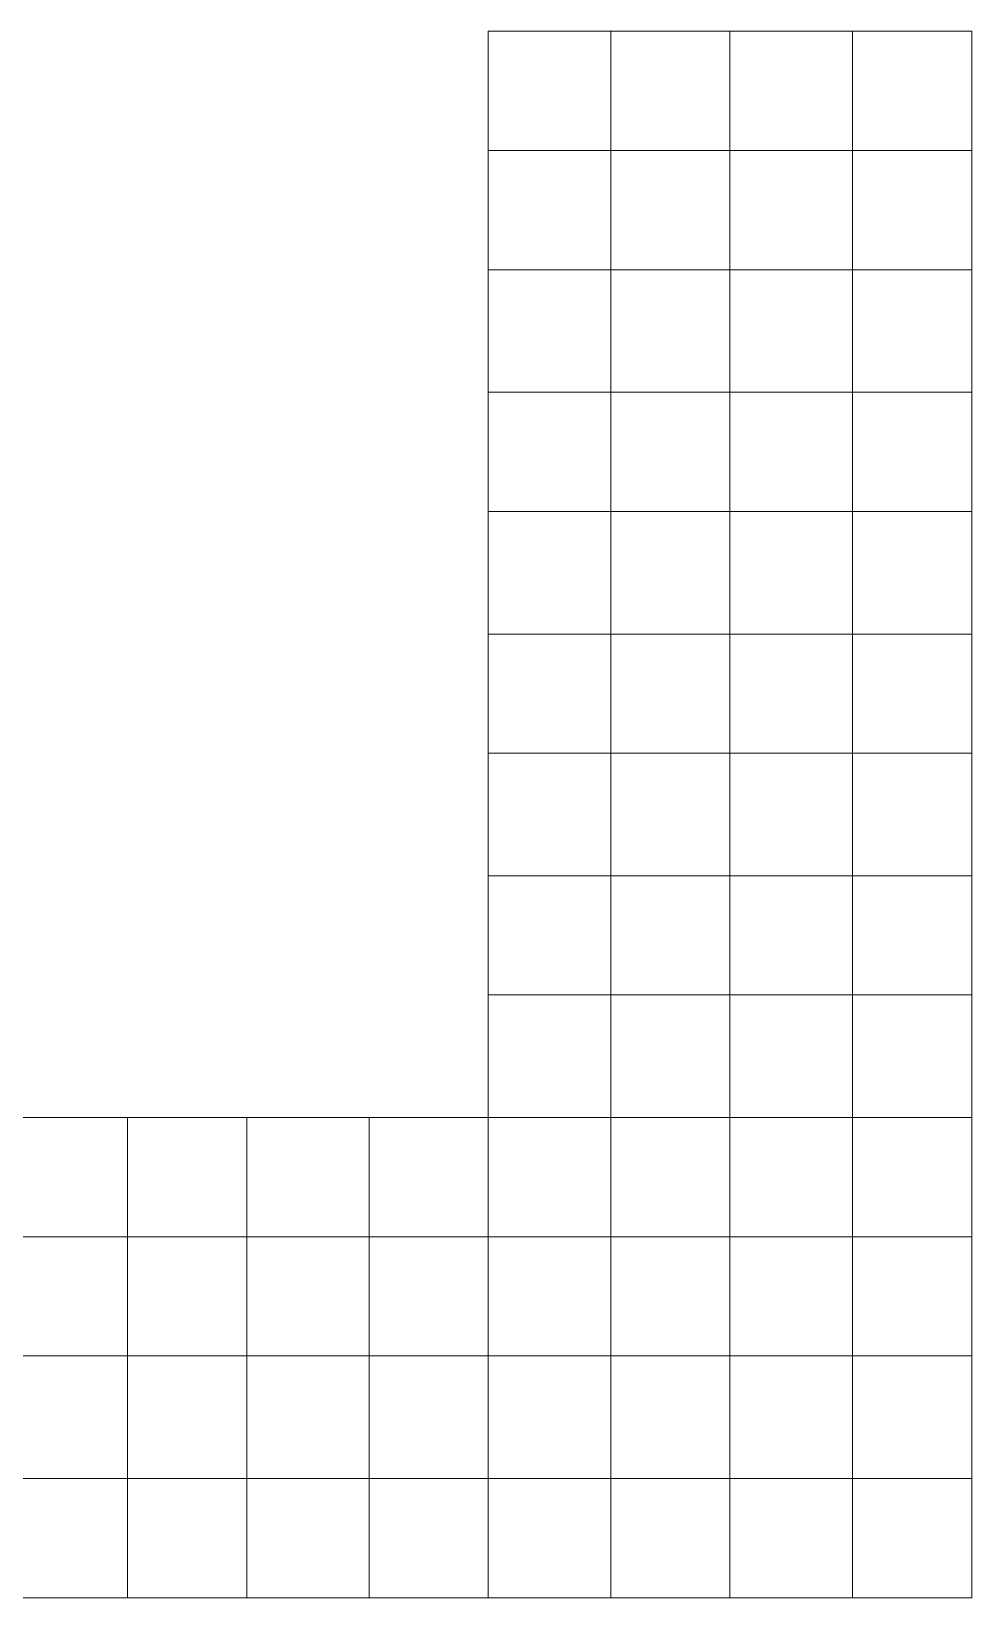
# Model space of a CAD drawing. Header units: millimetres. Extents: x -139 to 75, y -28 to 93.
# Drawn here: x -89.647 to -88.946, y 49.447 to 50.615 of the extents above; entities that cross this region are included whole.
import ezdxf

# ---------------------------------------------------------------- set-up
doc = ezdxf.new("R2010")
doc.units = ezdxf.units.MM
doc.header["$MEASUREMENT"] = 0
doc.layers.add('Layer 1', color=7, linetype='Continuous')

msp = doc.modelspace()

# ---------------------------------------------------------------- linework, layer by layer
at = {"layer": 'Layer 1', "color": 136, "lineweight": 0}
for points in [[(-89.3064, 50.5262), (-89.3064, 50.5262), (-89.3064, 50.6151), (-89.3064, 50.6151), (-89.3064, 50.6151), (-89.3064, 50.6151), (-89.215, 50.6151), (-89.215, 50.6151), (-89.215, 50.6151), (-89.215, 50.6151), (-89.215, 50.5262), (-89.215, 50.5262), (-89.215, 50.5262), (-89.215, 50.5262), (-89.3064, 50.5262), (-89.3064, 50.5262)], [(-89.215, 50.5262), (-89.215, 50.5262), (-89.215, 50.6151), (-89.215, 50.6151), (-89.215, 50.6151), (-89.215, 50.6151), (-89.1261, 50.6151), (-89.1261, 50.6151), (-89.1261, 50.6151), (-89.1261, 50.6151), (-89.1261, 50.5262), (-89.1261, 50.5262), (-89.1261, 50.5262), (-89.1261, 50.5262), (-89.215, 50.5262), (-89.215, 50.5262)], [(-89.1261, 50.5262), (-89.1261, 50.5262), (-89.1261, 50.6151), (-89.1261, 50.6151), (-89.1261, 50.6151), (-89.1261, 50.6151), (-89.0346, 50.6151), (-89.0346, 50.6151), (-89.0346, 50.6151), (-89.0346, 50.6151), (-89.0346, 50.5262), (-89.0346, 50.5262), (-89.0346, 50.5262), (-89.0346, 50.5262), (-89.1261, 50.5262), (-89.1261, 50.5262)], [(-89.0346, 50.5262), (-89.0346, 50.5262), (-89.0346, 50.6151), (-89.0346, 50.6151), (-89.0346, 50.6151), (-89.0346, 50.6151), (-88.9457, 50.6151), (-88.9457, 50.6151), (-88.9457, 50.6151), (-88.9457, 50.6151), (-88.9457, 50.5262), (-88.9457, 50.5262), (-88.9457, 50.5262), (-88.9457, 50.5262), (-89.0346, 50.5262), (-89.0346, 50.5262)], [(-89.3064, 50.4373), (-89.3064, 50.4373), (-89.3064, 50.5262), (-89.3064, 50.5262), (-89.3064, 50.5262), (-89.3064, 50.5262), (-89.215, 50.5262), (-89.215, 50.5262), (-89.215, 50.5262), (-89.215, 50.5262), (-89.215, 50.4373), (-89.215, 50.4373), (-89.215, 50.4373), (-89.215, 50.4373), (-89.3064, 50.4373), (-89.3064, 50.4373)], [(-89.215, 50.4373), (-89.215, 50.4373), (-89.215, 50.5262), (-89.215, 50.5262), (-89.215, 50.5262), (-89.215, 50.5262), (-89.1261, 50.5262), (-89.1261, 50.5262), (-89.1261, 50.5262), (-89.1261, 50.5262), (-89.1261, 50.4373), (-89.1261, 50.4373), (-89.1261, 50.4373), (-89.1261, 50.4373), (-89.215, 50.4373), (-89.215, 50.4373)], [(-89.1261, 50.4373), (-89.1261, 50.4373), (-89.1261, 50.5262), (-89.1261, 50.5262), (-89.1261, 50.5262), (-89.1261, 50.5262), (-89.0346, 50.5262), (-89.0346, 50.5262), (-89.0346, 50.5262), (-89.0346, 50.5262), (-89.0346, 50.4373), (-89.0346, 50.4373), (-89.0346, 50.4373), (-89.0346, 50.4373), (-89.1261, 50.4373), (-89.1261, 50.4373)], [(-89.0346, 50.4373), (-89.0346, 50.4373), (-89.0346, 50.5262), (-89.0346, 50.5262), (-89.0346, 50.5262), (-89.0346, 50.5262), (-88.9457, 50.5262), (-88.9457, 50.5262), (-88.9457, 50.5262), (-88.9457, 50.5262), (-88.9457, 50.4373), (-88.9457, 50.4373), (-88.9457, 50.4373), (-88.9457, 50.4373), (-89.0346, 50.4373), (-89.0346, 50.4373)], [(-89.3064, 50.3459), (-89.3064, 50.3459), (-89.3064, 50.4373), (-89.3064, 50.4373), (-89.3064, 50.4373), (-89.3064, 50.4373), (-89.215, 50.4373), (-89.215, 50.4373), (-89.215, 50.4373), (-89.215, 50.4373), (-89.215, 50.3459), (-89.215, 50.3459), (-89.215, 50.3459), (-89.215, 50.3459), (-89.3064, 50.3459), (-89.3064, 50.3459)], [(-89.215, 50.3459), (-89.215, 50.3459), (-89.215, 50.4373), (-89.215, 50.4373), (-89.215, 50.4373), (-89.215, 50.4373), (-89.1261, 50.4373), (-89.1261, 50.4373), (-89.1261, 50.4373), (-89.1261, 50.4373), (-89.1261, 50.3459), (-89.1261, 50.3459), (-89.1261, 50.3459), (-89.1261, 50.3459), (-89.215, 50.3459), (-89.215, 50.3459)], [(-89.1261, 50.3459), (-89.1261, 50.3459), (-89.1261, 50.4373), (-89.1261, 50.4373), (-89.1261, 50.4373), (-89.1261, 50.4373), (-89.0346, 50.4373), (-89.0346, 50.4373), (-89.0346, 50.4373), (-89.0346, 50.4373), (-89.0346, 50.3459), (-89.0346, 50.3459), (-89.0346, 50.3459), (-89.0346, 50.3459), (-89.1261, 50.3459), (-89.1261, 50.3459)], [(-89.0346, 50.3459), (-89.0346, 50.3459), (-89.0346, 50.4373), (-89.0346, 50.4373), (-89.0346, 50.4373), (-89.0346, 50.4373), (-88.9457, 50.4373), (-88.9457, 50.4373), (-88.9457, 50.4373), (-88.9457, 50.4373), (-88.9457, 50.3459), (-88.9457, 50.3459), (-88.9457, 50.3459), (-88.9457, 50.3459), (-89.0346, 50.3459), (-89.0346, 50.3459)], [(-89.3064, 50.257), (-89.3064, 50.257), (-89.3064, 50.3459), (-89.3064, 50.3459), (-89.3064, 50.3459), (-89.3064, 50.3459), (-89.215, 50.3459), (-89.215, 50.3459), (-89.215, 50.3459), (-89.215, 50.3459), (-89.215, 50.257), (-89.215, 50.257), (-89.215, 50.257), (-89.215, 50.257), (-89.3064, 50.257), (-89.3064, 50.257)], [(-89.215, 50.257), (-89.215, 50.257), (-89.215, 50.3459), (-89.215, 50.3459), (-89.215, 50.3459), (-89.215, 50.3459), (-89.1261, 50.3459), (-89.1261, 50.3459), (-89.1261, 50.3459), (-89.1261, 50.3459), (-89.1261, 50.257), (-89.1261, 50.257), (-89.1261, 50.257), (-89.1261, 50.257), (-89.215, 50.257), (-89.215, 50.257)], [(-89.1261, 50.257), (-89.1261, 50.257), (-89.1261, 50.3459), (-89.1261, 50.3459), (-89.1261, 50.3459), (-89.1261, 50.3459), (-89.0346, 50.3459), (-89.0346, 50.3459), (-89.0346, 50.3459), (-89.0346, 50.3459), (-89.0346, 50.257), (-89.0346, 50.257), (-89.0346, 50.257), (-89.0346, 50.257), (-89.1261, 50.257), (-89.1261, 50.257)], [(-89.0346, 50.257), (-89.0346, 50.257), (-89.0346, 50.3459), (-89.0346, 50.3459), (-89.0346, 50.3459), (-89.0346, 50.3459), (-88.9457, 50.3459), (-88.9457, 50.3459), (-88.9457, 50.3459), (-88.9457, 50.3459), (-88.9457, 50.257), (-88.9457, 50.257), (-88.9457, 50.257), (-88.9457, 50.257), (-89.0346, 50.257), (-89.0346, 50.257)], [(-89.3064, 50.1655), (-89.3064, 50.1655), (-89.3064, 50.257), (-89.3064, 50.257), (-89.3064, 50.257), (-89.3064, 50.257), (-89.215, 50.257), (-89.215, 50.257), (-89.215, 50.257), (-89.215, 50.257), (-89.215, 50.1655), (-89.215, 50.1655), (-89.215, 50.1655), (-89.215, 50.1655), (-89.3064, 50.1655), (-89.3064, 50.1655)], [(-89.215, 50.1655), (-89.215, 50.1655), (-89.215, 50.257), (-89.215, 50.257), (-89.215, 50.257), (-89.215, 50.257), (-89.1261, 50.257), (-89.1261, 50.257), (-89.1261, 50.257), (-89.1261, 50.257), (-89.1261, 50.1655), (-89.1261, 50.1655), (-89.1261, 50.1655), (-89.1261, 50.1655), (-89.215, 50.1655), (-89.215, 50.1655)], [(-89.1261, 50.1655), (-89.1261, 50.1655), (-89.1261, 50.257), (-89.1261, 50.257), (-89.1261, 50.257), (-89.1261, 50.257), (-89.0346, 50.257), (-89.0346, 50.257), (-89.0346, 50.257), (-89.0346, 50.257), (-89.0346, 50.1655), (-89.0346, 50.1655), (-89.0346, 50.1655), (-89.0346, 50.1655), (-89.1261, 50.1655), (-89.1261, 50.1655)], [(-89.0346, 50.1655), (-89.0346, 50.1655), (-89.0346, 50.257), (-89.0346, 50.257), (-89.0346, 50.257), (-89.0346, 50.257), (-88.9457, 50.257), (-88.9457, 50.257), (-88.9457, 50.257), (-88.9457, 50.257), (-88.9457, 50.1655), (-88.9457, 50.1655), (-88.9457, 50.1655), (-88.9457, 50.1655), (-89.0346, 50.1655), (-89.0346, 50.1655)], [(-89.3064, 50.0766), (-89.3064, 50.0766), (-89.3064, 50.1655), (-89.3064, 50.1655), (-89.3064, 50.1655), (-89.3064, 50.1655), (-89.215, 50.1655), (-89.215, 50.1655), (-89.215, 50.1655), (-89.215, 50.1655), (-89.215, 50.0766), (-89.215, 50.0766), (-89.215, 50.0766), (-89.215, 50.0766), (-89.3064, 50.0766), (-89.3064, 50.0766)], [(-89.215, 50.0766), (-89.215, 50.0766), (-89.215, 50.1655), (-89.215, 50.1655), (-89.215, 50.1655), (-89.215, 50.1655), (-89.1261, 50.1655), (-89.1261, 50.1655), (-89.1261, 50.1655), (-89.1261, 50.1655), (-89.1261, 50.0766), (-89.1261, 50.0766), (-89.1261, 50.0766), (-89.1261, 50.0766), (-89.215, 50.0766), (-89.215, 50.0766)], [(-89.1261, 50.0766), (-89.1261, 50.0766), (-89.1261, 50.1655), (-89.1261, 50.1655), (-89.1261, 50.1655), (-89.1261, 50.1655), (-89.0346, 50.1655), (-89.0346, 50.1655), (-89.0346, 50.1655), (-89.0346, 50.1655), (-89.0346, 50.0766), (-89.0346, 50.0766), (-89.0346, 50.0766), (-89.0346, 50.0766), (-89.1261, 50.0766), (-89.1261, 50.0766)], [(-89.0346, 50.0766), (-89.0346, 50.0766), (-89.0346, 50.1655), (-89.0346, 50.1655), (-89.0346, 50.1655), (-89.0346, 50.1655), (-88.9457, 50.1655), (-88.9457, 50.1655), (-88.9457, 50.1655), (-88.9457, 50.1655), (-88.9457, 50.0766), (-88.9457, 50.0766), (-88.9457, 50.0766), (-88.9457, 50.0766), (-89.0346, 50.0766), (-89.0346, 50.0766)], [(-89.3064, 49.9852), (-89.3064, 49.9852), (-89.3064, 50.0766), (-89.3064, 50.0766), (-89.3064, 50.0766), (-89.3064, 50.0766), (-89.215, 50.0766), (-89.215, 50.0766), (-89.215, 50.0766), (-89.215, 50.0766), (-89.215, 49.9852), (-89.215, 49.9852), (-89.215, 49.9852), (-89.215, 49.9852), (-89.3064, 49.9852), (-89.3064, 49.9852)], [(-89.215, 49.9852), (-89.215, 49.9852), (-89.215, 50.0766), (-89.215, 50.0766), (-89.215, 50.0766), (-89.215, 50.0766), (-89.1261, 50.0766), (-89.1261, 50.0766), (-89.1261, 50.0766), (-89.1261, 50.0766), (-89.1261, 49.9852), (-89.1261, 49.9852), (-89.1261, 49.9852), (-89.1261, 49.9852), (-89.215, 49.9852), (-89.215, 49.9852)], [(-89.1261, 49.9852), (-89.1261, 49.9852), (-89.1261, 50.0766), (-89.1261, 50.0766), (-89.1261, 50.0766), (-89.1261, 50.0766), (-89.0346, 50.0766), (-89.0346, 50.0766), (-89.0346, 50.0766), (-89.0346, 50.0766), (-89.0346, 49.9852), (-89.0346, 49.9852), (-89.0346, 49.9852), (-89.0346, 49.9852), (-89.1261, 49.9852), (-89.1261, 49.9852)], [(-89.0346, 49.9852), (-89.0346, 49.9852), (-89.0346, 50.0766), (-89.0346, 50.0766), (-89.0346, 50.0766), (-89.0346, 50.0766), (-88.9457, 50.0766), (-88.9457, 50.0766), (-88.9457, 50.0766), (-88.9457, 50.0766), (-88.9457, 49.9852), (-88.9457, 49.9852), (-88.9457, 49.9852), (-88.9457, 49.9852), (-89.0346, 49.9852), (-89.0346, 49.9852)], [(-89.3064, 49.8963), (-89.3064, 49.8963), (-89.3064, 49.9852), (-89.3064, 49.9852), (-89.3064, 49.9852), (-89.3064, 49.9852), (-89.215, 49.9852), (-89.215, 49.9852), (-89.215, 49.9852), (-89.215, 49.9852), (-89.215, 49.8963), (-89.215, 49.8963), (-89.215, 49.8963), (-89.215, 49.8963), (-89.3064, 49.8963), (-89.3064, 49.8963)], [(-89.215, 49.8963), (-89.215, 49.8963), (-89.215, 49.9852), (-89.215, 49.9852), (-89.215, 49.9852), (-89.215, 49.9852), (-89.1261, 49.9852), (-89.1261, 49.9852), (-89.1261, 49.9852), (-89.1261, 49.9852), (-89.1261, 49.8963), (-89.1261, 49.8963), (-89.1261, 49.8963), (-89.1261, 49.8963), (-89.215, 49.8963), (-89.215, 49.8963)], [(-89.1261, 49.8963), (-89.1261, 49.8963), (-89.1261, 49.9852), (-89.1261, 49.9852), (-89.1261, 49.9852), (-89.1261, 49.9852), (-89.0346, 49.9852), (-89.0346, 49.9852), (-89.0346, 49.9852), (-89.0346, 49.9852), (-89.0346, 49.8963), (-89.0346, 49.8963), (-89.0346, 49.8963), (-89.0346, 49.8963), (-89.1261, 49.8963), (-89.1261, 49.8963)], [(-89.0346, 49.8963), (-89.0346, 49.8963), (-89.0346, 49.9852), (-89.0346, 49.9852), (-89.0346, 49.9852), (-89.0346, 49.9852), (-88.9457, 49.9852), (-88.9457, 49.9852), (-88.9457, 49.9852), (-88.9457, 49.9852), (-88.9457, 49.8963), (-88.9457, 49.8963), (-88.9457, 49.8963), (-88.9457, 49.8963), (-89.0346, 49.8963), (-89.0346, 49.8963)], [(-89.3064, 49.8048), (-89.3064, 49.8048), (-89.3064, 49.8963), (-89.3064, 49.8963), (-89.3064, 49.8963), (-89.3064, 49.8963), (-89.215, 49.8963), (-89.215, 49.8963), (-89.215, 49.8963), (-89.215, 49.8963), (-89.215, 49.8048), (-89.215, 49.8048), (-89.215, 49.8048), (-89.215, 49.8048), (-89.3064, 49.8048), (-89.3064, 49.8048)], [(-89.215, 49.8048), (-89.215, 49.8048), (-89.215, 49.8963), (-89.215, 49.8963), (-89.215, 49.8963), (-89.215, 49.8963), (-89.1261, 49.8963), (-89.1261, 49.8963), (-89.1261, 49.8963), (-89.1261, 49.8963), (-89.1261, 49.8048), (-89.1261, 49.8048), (-89.1261, 49.8048), (-89.1261, 49.8048), (-89.215, 49.8048), (-89.215, 49.8048)], [(-89.1261, 49.8048), (-89.1261, 49.8048), (-89.1261, 49.8963), (-89.1261, 49.8963), (-89.1261, 49.8963), (-89.1261, 49.8963), (-89.0346, 49.8963), (-89.0346, 49.8963), (-89.0346, 49.8963), (-89.0346, 49.8963), (-89.0346, 49.8048), (-89.0346, 49.8048), (-89.0346, 49.8048), (-89.0346, 49.8048), (-89.1261, 49.8048), (-89.1261, 49.8048)], [(-89.0346, 49.8048), (-89.0346, 49.8048), (-89.0346, 49.8963), (-89.0346, 49.8963), (-89.0346, 49.8963), (-89.0346, 49.8963), (-88.9457, 49.8963), (-88.9457, 49.8963), (-88.9457, 49.8963), (-88.9457, 49.8963), (-88.9457, 49.8048), (-88.9457, 49.8048), (-88.9457, 49.8048), (-88.9457, 49.8048), (-89.0346, 49.8048), (-89.0346, 49.8048)], [(-89.6645, 49.7159), (-89.6645, 49.7159), (-89.6645, 49.8048), (-89.6645, 49.8048), (-89.6645, 49.8048), (-89.6645, 49.8048), (-89.5756, 49.8048), (-89.5756, 49.8048), (-89.5756, 49.8048), (-89.5756, 49.8048), (-89.5756, 49.7159), (-89.5756, 49.7159), (-89.5756, 49.7159), (-89.5756, 49.7159), (-89.6645, 49.7159), (-89.6645, 49.7159)], [(-89.5756, 49.7159), (-89.5756, 49.7159), (-89.5756, 49.8048), (-89.5756, 49.8048), (-89.5756, 49.8048), (-89.5756, 49.8048), (-89.4867, 49.8048), (-89.4867, 49.8048), (-89.4867, 49.8048), (-89.4867, 49.8048), (-89.4867, 49.7159), (-89.4867, 49.7159), (-89.4867, 49.7159), (-89.4867, 49.7159), (-89.5756, 49.7159), (-89.5756, 49.7159)], [(-89.4867, 49.7159), (-89.4867, 49.7159), (-89.4867, 49.8048), (-89.4867, 49.8048), (-89.4867, 49.8048), (-89.4867, 49.8048), (-89.3953, 49.8048), (-89.3953, 49.8048), (-89.3953, 49.8048), (-89.3953, 49.8048), (-89.3953, 49.7159), (-89.3953, 49.7159), (-89.3953, 49.7159), (-89.3953, 49.7159), (-89.4867, 49.7159), (-89.4867, 49.7159)], [(-89.3953, 49.7159), (-89.3953, 49.7159), (-89.3953, 49.8048), (-89.3953, 49.8048), (-89.3953, 49.8048), (-89.3953, 49.8048), (-89.3064, 49.8048), (-89.3064, 49.8048), (-89.3064, 49.8048), (-89.3064, 49.8048), (-89.3064, 49.7159), (-89.3064, 49.7159), (-89.3064, 49.7159), (-89.3064, 49.7159), (-89.3953, 49.7159), (-89.3953, 49.7159)], [(-89.3064, 49.7159), (-89.3064, 49.7159), (-89.3064, 49.8048), (-89.3064, 49.8048), (-89.3064, 49.8048), (-89.3064, 49.8048), (-89.215, 49.8048), (-89.215, 49.8048), (-89.215, 49.8048), (-89.215, 49.8048), (-89.215, 49.7159), (-89.215, 49.7159), (-89.215, 49.7159), (-89.215, 49.7159), (-89.3064, 49.7159), (-89.3064, 49.7159)], [(-89.215, 49.7159), (-89.215, 49.7159), (-89.215, 49.8048), (-89.215, 49.8048), (-89.215, 49.8048), (-89.215, 49.8048), (-89.1261, 49.8048), (-89.1261, 49.8048), (-89.1261, 49.8048), (-89.1261, 49.8048), (-89.1261, 49.7159), (-89.1261, 49.7159), (-89.1261, 49.7159), (-89.1261, 49.7159), (-89.215, 49.7159), (-89.215, 49.7159)], [(-89.1261, 49.7159), (-89.1261, 49.7159), (-89.1261, 49.8048), (-89.1261, 49.8048), (-89.1261, 49.8048), (-89.1261, 49.8048), (-89.0346, 49.8048), (-89.0346, 49.8048), (-89.0346, 49.8048), (-89.0346, 49.8048), (-89.0346, 49.7159), (-89.0346, 49.7159), (-89.0346, 49.7159), (-89.0346, 49.7159), (-89.1261, 49.7159), (-89.1261, 49.7159)], [(-89.0346, 49.7159), (-89.0346, 49.7159), (-89.0346, 49.8048), (-89.0346, 49.8048), (-89.0346, 49.8048), (-89.0346, 49.8048), (-88.9457, 49.8048), (-88.9457, 49.8048), (-88.9457, 49.8048), (-88.9457, 49.8048), (-88.9457, 49.7159), (-88.9457, 49.7159), (-88.9457, 49.7159), (-88.9457, 49.7159), (-89.0346, 49.7159), (-89.0346, 49.7159)], [(-89.6645, 49.627), (-89.6645, 49.627), (-89.6645, 49.7159), (-89.6645, 49.7159), (-89.6645, 49.7159), (-89.6645, 49.7159), (-89.5756, 49.7159), (-89.5756, 49.7159), (-89.5756, 49.7159), (-89.5756, 49.7159), (-89.5756, 49.627), (-89.5756, 49.627), (-89.5756, 49.627), (-89.5756, 49.627), (-89.6645, 49.627), (-89.6645, 49.627)], [(-89.5756, 49.627), (-89.5756, 49.627), (-89.5756, 49.7159), (-89.5756, 49.7159), (-89.5756, 49.7159), (-89.5756, 49.7159), (-89.4867, 49.7159), (-89.4867, 49.7159), (-89.4867, 49.7159), (-89.4867, 49.7159), (-89.4867, 49.627), (-89.4867, 49.627), (-89.4867, 49.627), (-89.4867, 49.627), (-89.5756, 49.627), (-89.5756, 49.627)], [(-89.4867, 49.627), (-89.4867, 49.627), (-89.4867, 49.7159), (-89.4867, 49.7159), (-89.4867, 49.7159), (-89.4867, 49.7159), (-89.3953, 49.7159), (-89.3953, 49.7159), (-89.3953, 49.7159), (-89.3953, 49.7159), (-89.3953, 49.627), (-89.3953, 49.627), (-89.3953, 49.627), (-89.3953, 49.627), (-89.4867, 49.627), (-89.4867, 49.627)], [(-89.3953, 49.627), (-89.3953, 49.627), (-89.3953, 49.7159), (-89.3953, 49.7159), (-89.3953, 49.7159), (-89.3953, 49.7159), (-89.3064, 49.7159), (-89.3064, 49.7159), (-89.3064, 49.7159), (-89.3064, 49.7159), (-89.3064, 49.627), (-89.3064, 49.627), (-89.3064, 49.627), (-89.3064, 49.627), (-89.3953, 49.627), (-89.3953, 49.627)], [(-89.3064, 49.627), (-89.3064, 49.627), (-89.3064, 49.7159), (-89.3064, 49.7159), (-89.3064, 49.7159), (-89.3064, 49.7159), (-89.215, 49.7159), (-89.215, 49.7159), (-89.215, 49.7159), (-89.215, 49.7159), (-89.215, 49.627), (-89.215, 49.627), (-89.215, 49.627), (-89.215, 49.627), (-89.3064, 49.627), (-89.3064, 49.627)], [(-89.215, 49.627), (-89.215, 49.627), (-89.215, 49.7159), (-89.215, 49.7159), (-89.215, 49.7159), (-89.215, 49.7159), (-89.1261, 49.7159), (-89.1261, 49.7159), (-89.1261, 49.7159), (-89.1261, 49.7159), (-89.1261, 49.627), (-89.1261, 49.627), (-89.1261, 49.627), (-89.1261, 49.627), (-89.215, 49.627), (-89.215, 49.627)], [(-89.1261, 49.627), (-89.1261, 49.627), (-89.1261, 49.7159), (-89.1261, 49.7159), (-89.1261, 49.7159), (-89.1261, 49.7159), (-89.0346, 49.7159), (-89.0346, 49.7159), (-89.0346, 49.7159), (-89.0346, 49.7159), (-89.0346, 49.627), (-89.0346, 49.627), (-89.0346, 49.627), (-89.0346, 49.627), (-89.1261, 49.627), (-89.1261, 49.627)], [(-89.0346, 49.627), (-89.0346, 49.627), (-89.0346, 49.7159), (-89.0346, 49.7159), (-89.0346, 49.7159), (-89.0346, 49.7159), (-88.9457, 49.7159), (-88.9457, 49.7159), (-88.9457, 49.7159), (-88.9457, 49.7159), (-88.9457, 49.627), (-88.9457, 49.627), (-88.9457, 49.627), (-88.9457, 49.627), (-89.0346, 49.627), (-89.0346, 49.627)], [(-89.6645, 49.5356), (-89.6645, 49.5356), (-89.6645, 49.627), (-89.6645, 49.627), (-89.6645, 49.627), (-89.6645, 49.627), (-89.5756, 49.627), (-89.5756, 49.627), (-89.5756, 49.627), (-89.5756, 49.627), (-89.5756, 49.5356), (-89.5756, 49.5356), (-89.5756, 49.5356), (-89.5756, 49.5356), (-89.6645, 49.5356), (-89.6645, 49.5356)], [(-89.5756, 49.5356), (-89.5756, 49.5356), (-89.5756, 49.627), (-89.5756, 49.627), (-89.5756, 49.627), (-89.5756, 49.627), (-89.4867, 49.627), (-89.4867, 49.627), (-89.4867, 49.627), (-89.4867, 49.627), (-89.4867, 49.5356), (-89.4867, 49.5356), (-89.4867, 49.5356), (-89.4867, 49.5356), (-89.5756, 49.5356), (-89.5756, 49.5356)], [(-89.4867, 49.5356), (-89.4867, 49.5356), (-89.4867, 49.627), (-89.4867, 49.627), (-89.4867, 49.627), (-89.4867, 49.627), (-89.3953, 49.627), (-89.3953, 49.627), (-89.3953, 49.627), (-89.3953, 49.627), (-89.3953, 49.5356), (-89.3953, 49.5356), (-89.3953, 49.5356), (-89.3953, 49.5356), (-89.4867, 49.5356), (-89.4867, 49.5356)], [(-89.3953, 49.5356), (-89.3953, 49.5356), (-89.3953, 49.627), (-89.3953, 49.627), (-89.3953, 49.627), (-89.3953, 49.627), (-89.3064, 49.627), (-89.3064, 49.627), (-89.3064, 49.627), (-89.3064, 49.627), (-89.3064, 49.5356), (-89.3064, 49.5356), (-89.3064, 49.5356), (-89.3064, 49.5356), (-89.3953, 49.5356), (-89.3953, 49.5356)], [(-89.3064, 49.5356), (-89.3064, 49.5356), (-89.3064, 49.627), (-89.3064, 49.627), (-89.3064, 49.627), (-89.3064, 49.627), (-89.215, 49.627), (-89.215, 49.627), (-89.215, 49.627), (-89.215, 49.627), (-89.215, 49.5356), (-89.215, 49.5356), (-89.215, 49.5356), (-89.215, 49.5356), (-89.3064, 49.5356), (-89.3064, 49.5356)], [(-89.215, 49.5356), (-89.215, 49.5356), (-89.215, 49.627), (-89.215, 49.627), (-89.215, 49.627), (-89.215, 49.627), (-89.1261, 49.627), (-89.1261, 49.627), (-89.1261, 49.627), (-89.1261, 49.627), (-89.1261, 49.5356), (-89.1261, 49.5356), (-89.1261, 49.5356), (-89.1261, 49.5356), (-89.215, 49.5356), (-89.215, 49.5356)], [(-89.1261, 49.5356), (-89.1261, 49.5356), (-89.1261, 49.627), (-89.1261, 49.627), (-89.1261, 49.627), (-89.1261, 49.627), (-89.0346, 49.627), (-89.0346, 49.627), (-89.0346, 49.627), (-89.0346, 49.627), (-89.0346, 49.5356), (-89.0346, 49.5356), (-89.0346, 49.5356), (-89.0346, 49.5356), (-89.1261, 49.5356), (-89.1261, 49.5356)], [(-89.0346, 49.5356), (-89.0346, 49.5356), (-89.0346, 49.627), (-89.0346, 49.627), (-89.0346, 49.627), (-89.0346, 49.627), (-88.9457, 49.627), (-88.9457, 49.627), (-88.9457, 49.627), (-88.9457, 49.627), (-88.9457, 49.5356), (-88.9457, 49.5356), (-88.9457, 49.5356), (-88.9457, 49.5356), (-89.0346, 49.5356), (-89.0346, 49.5356)], [(-89.6645, 49.4467), (-89.6645, 49.4467), (-89.6645, 49.5356), (-89.6645, 49.5356), (-89.6645, 49.5356), (-89.6645, 49.5356), (-89.5756, 49.5356), (-89.5756, 49.5356), (-89.5756, 49.5356), (-89.5756, 49.5356), (-89.5756, 49.4467), (-89.5756, 49.4467), (-89.5756, 49.4467), (-89.5756, 49.4467), (-89.6645, 49.4467), (-89.6645, 49.4467)], [(-89.5756, 49.4467), (-89.5756, 49.4467), (-89.5756, 49.5356), (-89.5756, 49.5356), (-89.5756, 49.5356), (-89.5756, 49.5356), (-89.4867, 49.5356), (-89.4867, 49.5356), (-89.4867, 49.5356), (-89.4867, 49.5356), (-89.4867, 49.4467), (-89.4867, 49.4467), (-89.4867, 49.4467), (-89.4867, 49.4467), (-89.5756, 49.4467), (-89.5756, 49.4467)], [(-89.4867, 49.4467), (-89.4867, 49.4467), (-89.4867, 49.5356), (-89.4867, 49.5356), (-89.4867, 49.5356), (-89.4867, 49.5356), (-89.3953, 49.5356), (-89.3953, 49.5356), (-89.3953, 49.5356), (-89.3953, 49.5356), (-89.3953, 49.4467), (-89.3953, 49.4467), (-89.3953, 49.4467), (-89.3953, 49.4467), (-89.4867, 49.4467), (-89.4867, 49.4467)], [(-89.3953, 49.4467), (-89.3953, 49.4467), (-89.3953, 49.5356), (-89.3953, 49.5356), (-89.3953, 49.5356), (-89.3953, 49.5356), (-89.3064, 49.5356), (-89.3064, 49.5356), (-89.3064, 49.5356), (-89.3064, 49.5356), (-89.3064, 49.4467), (-89.3064, 49.4467), (-89.3064, 49.4467), (-89.3064, 49.4467), (-89.3953, 49.4467), (-89.3953, 49.4467)], [(-89.3064, 49.4467), (-89.3064, 49.4467), (-89.3064, 49.5356), (-89.3064, 49.5356), (-89.3064, 49.5356), (-89.3064, 49.5356), (-89.215, 49.5356), (-89.215, 49.5356), (-89.215, 49.5356), (-89.215, 49.5356), (-89.215, 49.4467), (-89.215, 49.4467), (-89.215, 49.4467), (-89.215, 49.4467), (-89.3064, 49.4467), (-89.3064, 49.4467)], [(-89.215, 49.4467), (-89.215, 49.4467), (-89.215, 49.5356), (-89.215, 49.5356), (-89.215, 49.5356), (-89.215, 49.5356), (-89.1261, 49.5356), (-89.1261, 49.5356), (-89.1261, 49.5356), (-89.1261, 49.5356), (-89.1261, 49.4467), (-89.1261, 49.4467), (-89.1261, 49.4467), (-89.1261, 49.4467), (-89.215, 49.4467), (-89.215, 49.4467)], [(-89.1261, 49.4467), (-89.1261, 49.4467), (-89.1261, 49.5356), (-89.1261, 49.5356), (-89.1261, 49.5356), (-89.1261, 49.5356), (-89.0346, 49.5356), (-89.0346, 49.5356), (-89.0346, 49.5356), (-89.0346, 49.5356), (-89.0346, 49.4467), (-89.0346, 49.4467), (-89.0346, 49.4467), (-89.0346, 49.4467), (-89.1261, 49.4467), (-89.1261, 49.4467)], [(-89.0346, 49.4467), (-89.0346, 49.4467), (-89.0346, 49.5356), (-89.0346, 49.5356), (-89.0346, 49.5356), (-89.0346, 49.5356), (-88.9457, 49.5356), (-88.9457, 49.5356), (-88.9457, 49.5356), (-88.9457, 49.5356), (-88.9457, 49.4467), (-88.9457, 49.4467), (-88.9457, 49.4467), (-88.9457, 49.4467), (-89.0346, 49.4467), (-89.0346, 49.4467)]]:
    msp.add_open_spline(points, degree=3, knots=[0, 0, 0, 0, 0.2, 0.2, 0.2, 0.2, 0.4, 0.4, 0.4, 0.4, 0.6, 0.6, 0.6, 0.6, 1, 1, 1, 1], dxfattribs=at)

doc.saveas('drawing.dxf')
